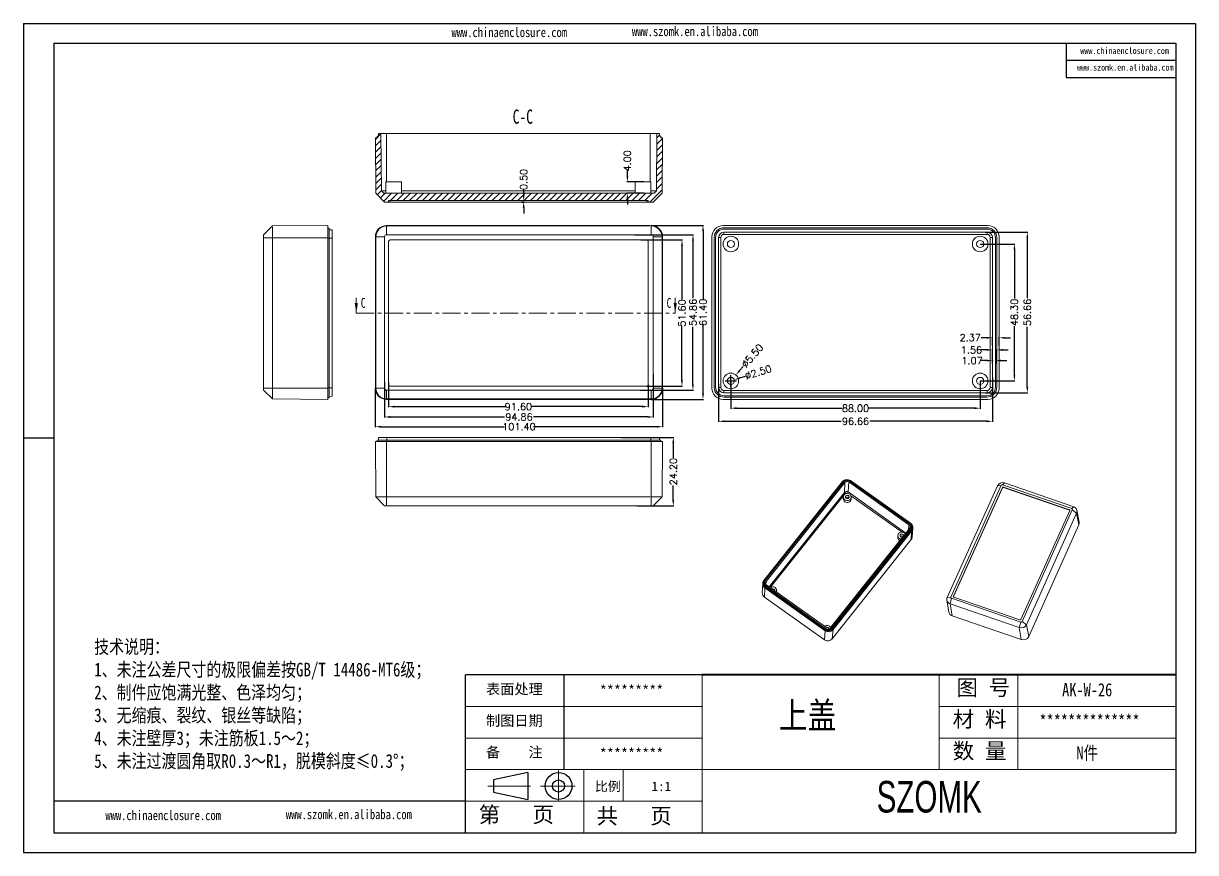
# Model space of a CAD drawing. Header units: inches. Extents: x 1612 to 2507, y 573 to 866.
# Drawn here: x 1611.9 to 2025.6, y 573 to 865.5 of the extents above; entities that cross this region are included whole.
import ezdxf

# ---------------------------------------------------------------- set-up
doc = ezdxf.new("R2010")
doc.units = ezdxf.units.IN
doc.linetypes.add('CENTER', pattern=[10.16, 6.35, -1.27, 1.27, -1.27])
doc.linetypes.add('CENTER2', pattern=[28.575, 19.05, -3.175, 3.175, -3.175])
doc.layers.add('10', color=7, linetype='Continuous')
doc.layers.add('文字', color=81, linetype='Continuous')
for name, color, linetype, lineweight in [('粗实线', 7, 'Continuous', 30), ('细实线', 3, 'Continuous', 9), ('细点划线', 2, 'CENTER2', 9)]:
    doc.layers.add(name, color=color, linetype=linetype, lineweight=lineweight)
doc.styles.add('SLDTEXTSTYLE6', font='TXT', dxfattribs={"width": 0.7})
doc.styles.get("Standard").update_dxf_attribs({"font": 'txt', "bigfont": 'gbcbig.shx'})
doc.styles.add('宋体', font='', dxfattribs={"width": 0.8, "height": 3.5})
doc.styles.add('长仿宋', font='', dxfattribs={"width": 0.7, "height": 4})
doc.styles.get('宋体').set_extended_font_data('SimSun')
doc.styles.get('长仿宋').set_extended_font_data('SimSun')
doc.dimstyles.new('2.5', dxfattribs={"dimtxt": 2.5, "dimasz": 2, "dimexe": 0.18, "dimexo": 0.0625, "dimgap": 0.09, "dimtad": 0, "dimzin": 0, "dimdsep": 46, "dimtxsty": 'Standard', "dimcen": 2, "dimclrd": 3, "dimclre": 3, "dimadec": 0, "dimazin": 0, "dimtfac": 1, "dimtofl": 0, "dimtmove": 0, "dimatfit": 3, "dimfxl": 0, "dimtolj": 1, "dimtzin": 0, "dimarcsym": 0})

# ---------------------------------------------------------------- blocks, each defined once
blk = doc.blocks.new('*D131')
at = {"color": 3, "lineweight": -2, "transparency": 16777216}
for p, q in [((1736.07, 736.77), (1736.07, 723.04)), ((1837.47, 736.77), (1837.47, 723.04)), ((1738.07, 723.22), (1781.68, 723.22)), ((1835.47, 723.22), (1791.86, 723.22))]:
    blk.add_line(p, q, dxfattribs=at)
at = {"color": 3, "transparency": 16777216}
for points in [[(1738.07, 723.55), (1738.07, 722.88), (1736.07, 723.22)], [(1835.47, 723.55), (1835.47, 722.88), (1837.47, 723.22)]]:
    blk.add_solid(points, dxfattribs=at)
at = {"layer": 'Defpoints', "color": 0, "transparency": 16777216}
for p in [(1736.07, 736.83), (1837.47, 736.83), (1837.47, 723.22)]:
    blk.add_point(p, dxfattribs=at)
at = {"color": 0, "transparency": 16777216, "insert": (1786.77, 723.22), "char_height": 2.5, "attachment_point": 5}
blk.add_mtext('\\A1;101.40', dxfattribs=at)
blk = doc.blocks.new('*D132')
at = {"color": 3, "lineweight": -2, "transparency": 16777216}
for p, q in [((1740.77, 738.71), (1740.77, 730.12)), ((1832.37, 738.02), (1832.37, 730.12)), ((1742.77, 730.3), (1782.1, 730.3)), ((1830.37, 730.3), (1791.03, 730.3))]:
    blk.add_line(p, q, dxfattribs=at)
at = {"color": 3, "transparency": 16777216}
for points in [[(1742.77, 730.63), (1742.77, 729.97), (1740.77, 730.3)], [(1830.37, 730.63), (1830.37, 729.97), (1832.37, 730.3)]]:
    blk.add_solid(points, dxfattribs=at)
at = {"layer": 'Defpoints', "color": 0, "transparency": 16777216}
for p in [(1740.77, 738.78), (1832.37, 738.08), (1740.77, 730.3)]:
    blk.add_point(p, dxfattribs=at)
at = {"color": 0, "transparency": 16777216, "insert": (1786.57, 730.3), "char_height": 2.5, "attachment_point": 5}
blk.add_mtext('\\A1;91.60', dxfattribs=at)
blk = doc.blocks.new('*D133')
at = {"color": 3, "lineweight": -2, "transparency": 16777216}
for p, q in [((1833.54, 794.24), (1851.92, 794.24)), ((1851.74, 792.24), (1851.74, 768)), ((1851.74, 734.84), (1851.74, 759.07)), ((1833.54, 732.84), (1851.92, 732.84))]:
    blk.add_line(p, q, dxfattribs=at)
at = {"color": 3, "transparency": 16777216}
for points in [[(1851.41, 792.24), (1852.07, 792.24), (1851.74, 794.24)], [(1851.41, 734.84), (1852.07, 734.84), (1851.74, 732.84)]]:
    blk.add_solid(points, dxfattribs=at)
at = {"layer": 'Defpoints', "color": 0, "transparency": 16777216}
for p in [(1833.48, 794.24), (1833.48, 732.84), (1851.74, 732.84)]:
    blk.add_point(p, dxfattribs=at)
at = {"color": 0, "transparency": 16777216, "insert": (1851.74, 763.54), "char_height": 2.5, "attachment_point": 5, "rotation": 90}
blk.add_mtext('\\A1;61.40', dxfattribs=at)
blk = doc.blocks.new('*D134')
at = {"color": 3, "lineweight": -2, "transparency": 16777216}
for p, q in [((1829.83, 789.13), (1844.5, 789.13)), ((1844.32, 787.13), (1844.32, 767.8)), ((1844.32, 739.53), (1844.32, 758.87)), ((1831.84, 737.53), (1844.5, 737.53))]:
    blk.add_line(p, q, dxfattribs=at)
at = {"color": 3, "transparency": 16777216}
for points in [[(1843.99, 787.13), (1844.66, 787.13), (1844.32, 789.13)], [(1843.99, 739.53), (1844.66, 739.53), (1844.32, 737.53)]]:
    blk.add_solid(points, dxfattribs=at)
at = {"layer": 'Defpoints', "color": 0, "transparency": 16777216}
for p in [(1829.77, 789.13), (1844.32, 789.13), (1831.77, 737.53)]:
    blk.add_point(p, dxfattribs=at)
at = {"color": 0, "transparency": 16777216, "insert": (1844.32, 763.33), "char_height": 2.5, "attachment_point": 5, "rotation": 90}
blk.add_mtext('\\A1;51.60', dxfattribs=at)
blk = doc.blocks.new('*D136')
at = {"color": 3, "lineweight": -2, "transparency": 16777216}
for p, q in [((1825.06, 811.61), (1825.06, 813.61)), ((1830.81, 809.61), (1824.88, 809.61)), ((1830.81, 805.61), (1824.88, 805.61)), ((1825.06, 803.61), (1825.06, 801.61))]:
    blk.add_line(p, q, dxfattribs=at)
at = {"color": 3, "transparency": 16777216}
for points in [[(1824.72, 811.61), (1825.39, 811.61), (1825.06, 809.61)], [(1824.72, 803.61), (1825.39, 803.61), (1825.06, 805.61)]]:
    blk.add_solid(points, dxfattribs=at)
at = {"layer": 'Defpoints', "color": 0, "transparency": 16777216}
for p in [(1825.06, 809.61), (1830.88, 809.61), (1830.88, 805.61)]:
    blk.add_point(p, dxfattribs=at)
at = {"color": 0, "transparency": 16777216, "insert": (1825.06, 817.04), "char_height": 2.5, "attachment_point": 5, "rotation": 90}
blk.add_mtext('\\A1;4.00', dxfattribs=at)
blk = doc.blocks.new('*D137')
at = {"color": 3, "lineweight": -2, "transparency": 16777216}
for p, q in [((1788.44, 805.01), (1788.44, 807.01)), ((1787.63, 803.01), (1788.62, 803.01)), ((1787.63, 802.51), (1788.62, 802.51)), ((1788.44, 800.51), (1788.44, 798.51))]:
    blk.add_line(p, q, dxfattribs=at)
at = {"color": 3, "transparency": 16777216}
for points in [[(1788.1, 805.01), (1788.77, 805.01), (1788.44, 803.01)], [(1788.1, 800.51), (1788.77, 800.51), (1788.44, 802.51)]]:
    blk.add_solid(points, dxfattribs=at)
at = {"layer": 'Defpoints', "color": 0, "transparency": 16777216}
for p in [(1787.57, 803.01), (1788.44, 803.01), (1787.57, 802.51)]:
    blk.add_point(p, dxfattribs=at)
at = {"color": 0, "transparency": 16777216, "insert": (1788.44, 810.44), "char_height": 2.5, "attachment_point": 5, "rotation": 90}
blk.add_mtext('\\A1;0.50', dxfattribs=at)
blk = doc.blocks.new('*D138')
at = {"color": 3, "lineweight": -2, "transparency": 16777216}
for p, q in [((1822.87, 719.47), (1841.43, 719.47)), ((1841.25, 717.47), (1841.25, 712.25)), ((1841.25, 697.27), (1841.25, 702.49)), ((1828.34, 695.27), (1841.43, 695.27))]:
    blk.add_line(p, q, dxfattribs=at)
at = {"color": 3, "transparency": 16777216}
for points in [[(1840.92, 717.47), (1841.59, 717.47), (1841.25, 719.47)], [(1840.92, 697.27), (1841.59, 697.27), (1841.25, 695.27)]]:
    blk.add_solid(points, dxfattribs=at)
at = {"layer": 'Defpoints', "color": 0, "transparency": 16777216}
for p in [(1822.8, 719.47), (1841.25, 719.47), (1828.27, 695.27)]:
    blk.add_point(p, dxfattribs=at)
at = {"color": 0, "transparency": 16777216, "insert": (1841.25, 707.37), "char_height": 2.5, "attachment_point": 5, "rotation": 90}
blk.add_mtext('\\A1;24.20', dxfattribs=at)
blk = doc.blocks.new('*D139')
at = {"color": 3, "lineweight": -2, "transparency": 16777216}
for p, q in [((1949.64, 787.69), (1961.85, 787.69)), ((1961.67, 785.69), (1961.67, 768.42)), ((1961.67, 741.39), (1961.67, 758.66)), ((1949.64, 739.39), (1961.85, 739.39))]:
    blk.add_line(p, q, dxfattribs=at)
at = {"color": 3, "transparency": 16777216}
for points in [[(1961.34, 785.69), (1962.01, 785.69), (1961.67, 787.69)], [(1961.34, 741.39), (1962.01, 741.39), (1961.67, 739.39)]]:
    blk.add_solid(points, dxfattribs=at)
at = {"layer": 'Defpoints', "color": 0, "transparency": 16777216}
for p in [(1949.58, 787.69), (1949.58, 739.39), (1961.67, 739.39)]:
    blk.add_point(p, dxfattribs=at)
at = {"color": 0, "transparency": 16777216, "insert": (1961.67, 763.54), "char_height": 2.5, "attachment_point": 5, "rotation": 90}
blk.add_mtext('\\A1;48.30', dxfattribs=at)
blk = doc.blocks.new('*D140')
at = {"color": 3, "lineweight": -2, "transparency": 16777216}
for p, q in [((1861.58, 739.32), (1861.58, 729.57)), ((1949.58, 739.32), (1949.58, 729.57)), ((1863.58, 729.75), (1900.91, 729.75)), ((1947.58, 729.75), (1910.25, 729.75))]:
    blk.add_line(p, q, dxfattribs=at)
at = {"color": 3, "transparency": 16777216}
for points in [[(1863.58, 730.08), (1863.58, 729.42), (1861.58, 729.75)], [(1947.58, 730.08), (1947.58, 729.42), (1949.58, 729.75)]]:
    blk.add_solid(points, dxfattribs=at)
at = {"layer": 'Defpoints', "color": 0, "transparency": 16777216}
for p in [(1861.58, 739.39), (1949.58, 739.39), (1949.58, 729.75)]:
    blk.add_point(p, dxfattribs=at)
at = {"color": 0, "transparency": 16777216, "insert": (1905.58, 729.75), "char_height": 2.5, "attachment_point": 5}
blk.add_mtext('\\A1;88.00', dxfattribs=at)
blk = doc.blocks.new('*D141')
at = {"color": 3, "lineweight": -2, "transparency": 16777216}
for p, q in [((1857.25, 738.33), (1857.25, 724.95)), ((1953.91, 740.58), (1953.91, 724.95)), ((1859.25, 725.13), (1900.49, 725.13)), ((1951.91, 725.13), (1910.67, 725.13))]:
    blk.add_line(p, q, dxfattribs=at)
at = {"color": 3, "transparency": 16777216}
for points in [[(1859.25, 725.46), (1859.25, 724.8), (1857.25, 725.13)], [(1951.91, 725.46), (1951.91, 724.8), (1953.91, 725.13)]]:
    blk.add_solid(points, dxfattribs=at)
at = {"layer": 'Defpoints', "color": 0, "transparency": 16777216}
for p in [(1953.91, 740.64), (1857.25, 738.4), (1953.91, 725.13)]:
    blk.add_point(p, dxfattribs=at)
at = {"color": 0, "transparency": 16777216, "insert": (1905.58, 725.13), "char_height": 2.5, "attachment_point": 5}
blk.add_mtext('\\A1;96.66', dxfattribs=at)
blk = doc.blocks.new('*D142')
at = {"color": 3, "lineweight": -2, "transparency": 16777216}
for p, q in [((1951.33, 791.87), (1966.41, 791.87)), ((1966.23, 789.87), (1966.23, 768.63)), ((1966.23, 737.21), (1966.23, 758.45)), ((1951.33, 735.21), (1966.41, 735.21))]:
    blk.add_line(p, q, dxfattribs=at)
at = {"color": 3, "transparency": 16777216}
for points in [[(1965.9, 789.87), (1966.56, 789.87), (1966.23, 791.87)], [(1965.9, 737.21), (1966.56, 737.21), (1966.23, 735.21)]]:
    blk.add_solid(points, dxfattribs=at)
at = {"layer": 'Defpoints', "color": 0, "transparency": 16777216}
for p in [(1951.27, 791.87), (1966.23, 791.87), (1951.27, 735.21)]:
    blk.add_point(p, dxfattribs=at)
at = {"color": 0, "transparency": 16777216, "insert": (1966.23, 763.54), "char_height": 2.5, "attachment_point": 5, "rotation": 90}
blk.add_mtext('\\A1;56.66', dxfattribs=at)
blk = doc.blocks.new('*D144')
at = {"color": 3, "lineweight": -2, "transparency": 16777216}
for p, q in [((1951.91, 746.54), (1949.91, 746.54)), ((1953.91, 746.58), (1953.91, 746.36)), ((1954.98, 746.58), (1954.98, 746.36)), ((1956.98, 746.54), (1958.98, 746.54))]:
    blk.add_line(p, q, dxfattribs=at)
at = {"color": 3, "transparency": 16777216}
for points in [[(1951.91, 746.88), (1951.91, 746.21), (1953.91, 746.54)], [(1956.98, 746.88), (1956.98, 746.21), (1954.98, 746.54)]]:
    blk.add_solid(points, dxfattribs=at)
at = {"layer": 'Defpoints', "color": 0, "transparency": 16777216}
for p in [(1953.91, 746.65), (1953.91, 746.54), (1954.98, 746.65)]:
    blk.add_point(p, dxfattribs=at)
at = {"color": 0, "transparency": 16777216, "insert": (1946.7, 746.54), "char_height": 2.5, "attachment_point": 5}
blk.add_mtext('\\A1;1.07', dxfattribs=at)
blk = doc.blocks.new('*D146')
at = {"color": 3, "lineweight": -2, "transparency": 16777216}
for p, q in [((1951.91, 754.6), (1949.91, 754.6)), ((1953.91, 751.86), (1953.91, 754.78)), ((1956.28, 751.86), (1956.28, 754.78)), ((1958.28, 754.6), (1960.28, 754.6))]:
    blk.add_line(p, q, dxfattribs=at)
at = {"color": 3, "transparency": 16777216}
for points in [[(1951.91, 754.93), (1951.91, 754.26), (1953.91, 754.6)], [(1958.28, 754.93), (1958.28, 754.26), (1956.28, 754.6)]]:
    blk.add_solid(points, dxfattribs=at)
at = {"layer": 'Defpoints', "color": 0, "transparency": 16777216}
for p in [(1953.91, 754.6), (1953.91, 751.8), (1956.28, 751.8)]:
    blk.add_point(p, dxfattribs=at)
at = {"color": 0, "transparency": 16777216, "insert": (1946.07, 754.6), "char_height": 2.5, "attachment_point": 5}
blk.add_mtext('\\A1;2.37', dxfattribs=at)
blk = doc.blocks.new('*D147')
at = {"color": 3, "lineweight": -2, "transparency": 16777216}
for p, q in [((1951.91, 750.32), (1949.91, 750.32)), ((1953.91, 745.56), (1953.91, 750.5)), ((1955.47, 745.56), (1955.47, 750.5)), ((1957.47, 750.32), (1959.47, 750.32))]:
    blk.add_line(p, q, dxfattribs=at)
at = {"color": 3, "transparency": 16777216}
for points in [[(1951.91, 750.65), (1951.91, 749.99), (1953.91, 750.32)], [(1957.47, 750.65), (1957.47, 749.99), (1955.47, 750.32)]]:
    blk.add_solid(points, dxfattribs=at)
at = {"layer": 'Defpoints', "color": 0, "transparency": 16777216}
for p in [(1953.91, 750.32), (1953.91, 745.5), (1955.47, 745.5)]:
    blk.add_point(p, dxfattribs=at)
at = {"color": 0, "transparency": 16777216, "insert": (1946.49, 750.32), "char_height": 2.5, "attachment_point": 5}
blk.add_mtext('\\A1;1.56', dxfattribs=at)
blk = doc.blocks.new('*D148')
at = {"color": 3, "lineweight": -2, "transparency": 16777216}
for p, q in [((1861.58, 737.39), (1861.58, 741.39)), ((1865.97, 744.52), (1864.67, 743)), ((1859.58, 739.39), (1863.58, 739.39))]:
    blk.add_line(p, q, dxfattribs=at)
at = {"color": 3, "transparency": 16777216}
blk.add_solid([(1864.41, 743.21), (1864.92, 742.78), (1863.37, 741.48)], dxfattribs=at)
at = {"layer": 'Defpoints', "color": 0, "transparency": 16777216}
for p in [(1863.37, 741.48), (1859.79, 737.3)]:
    blk.add_point(p, dxfattribs=at)
at = {"color": 0, "transparency": 16777216, "insert": (1869.14, 748.23), "char_height": 2.5, "attachment_point": 5, "rotation": 49.4752}
blk.add_mtext('\\A1;∅5.50', dxfattribs=at)
blk = doc.blocks.new('*D149')
at = {"color": 3, "lineweight": -2, "transparency": 16777216}
for p, q in [((1861.58, 737.39), (1861.58, 741.39)), ((1866.58, 740.97), (1864.68, 740.37)), ((1859.58, 739.39), (1863.58, 739.39))]:
    blk.add_line(p, q, dxfattribs=at)
at = {"color": 3, "transparency": 16777216}
blk.add_solid([(1864.58, 740.69), (1864.78, 740.05), (1862.77, 739.77)], dxfattribs=at)
at = {"layer": 'Defpoints', "color": 0, "transparency": 16777216}
for p in [(1860.39, 739.01), (1862.77, 739.77)]:
    blk.add_point(p, dxfattribs=at)
at = {"color": 0, "transparency": 16777216, "insert": (1871.24, 742.45), "char_height": 2.5, "attachment_point": 5, "rotation": 17.5864}
blk.add_mtext('\\A1;∅2.50', dxfattribs=at)
blk = doc.blocks.new('*D175')
at = {"color": 3, "lineweight": -2, "transparency": 16777216}
for p, q in [((1827.54, 790.97), (1848.38, 790.97)), ((1848.2, 788.97), (1848.2, 768.63)), ((1848.2, 738.11), (1848.2, 758.45)), ((1829.58, 736.11), (1848.38, 736.11))]:
    blk.add_line(p, q, dxfattribs=at)
at = {"color": 3, "transparency": 16777216}
for points in [[(1847.87, 788.97), (1848.53, 788.97), (1848.2, 790.97)], [(1847.87, 738.11), (1848.53, 738.11), (1848.2, 736.11)]]:
    blk.add_solid(points, dxfattribs=at)
at = {"layer": 'Defpoints', "color": 0, "transparency": 16777216}
for p in [(1827.48, 790.97), (1829.51, 736.11), (1848.2, 736.11)]:
    blk.add_point(p, dxfattribs=at)
at = {"color": 0, "transparency": 16777216, "insert": (1848.2, 763.54), "char_height": 2.5, "attachment_point": 5, "rotation": 90}
blk.add_mtext('\\A1;54.86', dxfattribs=at)
blk = doc.blocks.new('*D176')
at = {"color": 3, "lineweight": -2, "transparency": 16777216}
for p, q in [((1834.2, 741.71), (1834.2, 726.48)), ((1739.34, 738.96), (1739.34, 726.48)), ((1741.34, 726.66), (1781.68, 726.66)), ((1832.2, 726.66), (1791.86, 726.66))]:
    blk.add_line(p, q, dxfattribs=at)
at = {"color": 3, "transparency": 16777216}
for points in [[(1741.34, 726.99), (1741.34, 726.32), (1739.34, 726.66)], [(1832.2, 726.99), (1832.2, 726.32), (1834.2, 726.66)]]:
    blk.add_solid(points, dxfattribs=at)
at = {"layer": 'Defpoints', "color": 0, "transparency": 16777216}
for p in [(1834.2, 741.78), (1739.34, 739.02), (1834.2, 726.66)]:
    blk.add_point(p, dxfattribs=at)
at = {"color": 0, "transparency": 16777216, "insert": (1786.77, 726.66), "char_height": 2.5, "attachment_point": 5}
blk.add_mtext('\\A1;94.86', dxfattribs=at)

msp = doc.modelspace()

# ---------------------------------------------------------------- hatches: boundary and pattern name
h = msp.add_hatch()
h.set_pattern_fill('ANSI31', color=4, scale=0.5)
h.paths.add_polyline_path([(1837.473, 825.212), (1836.878, 825.212), (1836.869, 825.712), (1836.378, 825.712), (1836.36, 826.712), (1835.486, 826.712), (1835.309, 806.405), (1834.509, 805.612), (1739.036, 805.612), (1738.236, 806.405), (1738.059, 826.712), (1737.185, 826.712), (1737.168, 825.712), (1736.676, 825.712), (1736.668, 825.212), (1736.072, 825.212), (1736.242, 805.685), (1739.342, 802.512), (1740.759, 802.512), (1740.768, 803.012), (1832.368, 803.012), (1832.376, 802.512), (1834.203, 802.512), (1837.303, 805.685)])

# ---------------------------------------------------------------- linework, layer by layer
for p, q in [((1611.853, 865.516), (2025.615, 865.516)), ((1611.853, 865.516), (1611.853, 572.957)), ((2025.615, 865.516), (2025.615, 572.957)), ((1622.559, 858.551), (2018.65, 858.551)), ((1622.559, 858.551), (1622.559, 579.922)), ((1979.951, 858.551), (1979.951, 846.457)), ((2018.65, 858.551), (2018.65, 579.922)), ((1979.951, 852.504), (2018.65, 852.504)), ((1979.951, 846.457), (2018.65, 846.457)), ((1622.559, 719.236), (1611.853, 719.236)), ((1611.853, 708.401), (1611.853, 572.957)), ((1851.473, 635.648), (1767.884, 635.648)), ((1767.884, 579.922), (1767.884, 635.648)), ((1802.713, 602.213), (1802.713, 635.648)), ((1767.884, 591.068), (1622.559, 591.068)), ((1622.559, 579.922), (2018.65, 579.922)), ((1611.853, 572.957), (2025.615, 572.957)), ((1611.853, 572.957), (1803.409, 572.957))]:
    msp.add_line(p, q)
at = {"color": 7, "linetype": 'Continuous', "lineweight": 15}
for p, q in [((1736.072, 825.212), (1736.668, 825.212)), ((1736.242, 805.685), (1736.072, 825.212)), ((1736.668, 825.212), (1736.676, 825.712)), ((1736.676, 825.712), (1737.168, 825.712)), ((1737.168, 825.712), (1737.185, 826.712)), ((1738.059, 826.712), (1737.185, 826.712)), ((1738.236, 806.405), (1738.059, 826.712)), ((1738.059, 826.712), (1740.068, 826.712)), ((1740.068, 826.712), (1833.068, 826.712)), ((1835.486, 826.712), (1833.068, 826.712)), ((1835.486, 826.712), (1835.309, 806.405)), ((1836.36, 826.712), (1835.486, 826.712)), ((1836.36, 826.712), (1836.378, 825.712)), ((1836.378, 825.712), (1836.869, 825.712)), ((1836.869, 825.712), (1836.878, 825.212)), ((1836.878, 825.212), (1837.473, 825.212)), ((1837.473, 825.212), (1837.303, 805.685)), ((1739.818, 809.612), (1739.818, 805.612)), ((1745.318, 809.612), (1739.818, 809.612)), ((1745.318, 805.612), (1745.318, 809.612)), ((1827.818, 809.612), (1827.818, 805.612)), ((1833.318, 809.612), (1827.818, 809.612)), ((1833.318, 805.612), (1833.318, 809.612)), ((1736.242, 805.685), (1739.342, 802.512)), ((1738.236, 806.405), (1739.036, 805.612)), ((1739.818, 806.405), (1738.236, 806.405)), ((1834.509, 805.612), (1739.036, 805.612)), ((1740.768, 803.012), (1740.759, 802.512)), ((1832.368, 803.012), (1740.768, 803.012)), ((1741.268, 803.012), (1741.268, 802.512)), ((1827.818, 806.405), (1745.318, 806.405)), ((1831.868, 802.512), (1831.868, 803.012)), ((1832.376, 802.512), (1832.368, 803.012)), ((1835.309, 806.405), (1833.318, 806.405)), ((1834.203, 802.512), (1837.303, 805.685)), ((1834.509, 805.612), (1835.309, 806.405)), ((1740.759, 802.512), (1739.342, 802.512)), ((1741.268, 802.512), (1740.759, 802.512)), ((1831.868, 802.512), (1741.268, 802.512)), ((1832.376, 802.512), (1831.868, 802.512)), ((1834.203, 802.512), (1832.376, 802.512)), ((1699.753, 794.068), (1696.58, 790.968)), ((1696.58, 790.968), (1696.58, 789.832)), ((1699.753, 794.068), (1719.28, 794.238)), ((1699.753, 793.658), (1699.753, 789.832)), ((1719.28, 794.238), (1719.28, 789.832)), ((1719.28, 793.232), (1719.78, 793.224)), ((1719.78, 793.224), (1719.78, 789.732)), ((1720.78, 792.715), (1719.78, 792.732)), ((1720.78, 789.732), (1720.78, 792.715)), ((1740.068, 794.238), (1740.068, 794.068)), ((1740.068, 794.238), (1833.068, 794.238)), ((1740.068, 790.968), (1740.068, 794.068)), ((1740.068, 794.068), (1833.068, 794.068)), ((1833.068, 790.968), (1740.068, 790.968)), ((1833.478, 794.068), (1833.478, 794.238)), ((1833.478, 794.068), (1833.478, 790.968)), ((1952.281, 794.238), (1858.88, 794.238)), ((1952.08, 791.869), (1859.08, 791.869)), ((1859.08, 791.869), (1859.08, 791.069)), ((1859.08, 791.069), (1952.08, 791.069)), ((1951.98, 793.429), (1859.18, 793.429)), ((1951.98, 792.937), (1859.18, 792.937)), ((1952.08, 791.069), (1952.08, 791.869)), ((1696.58, 736.832), (1696.58, 789.832)), ((1696.58, 789.832), (1699.753, 789.832)), ((1719.28, 789.832), (1699.753, 789.832)), ((1699.753, 789.832), (1699.753, 736.832)), ((1719.28, 789.832), (1719.28, 736.832)), ((1719.78, 789.732), (1719.28, 789.732)), ((1719.78, 789.732), (1719.78, 736.932)), ((1719.78, 789.732), (1720.78, 789.732)), ((1720.78, 736.932), (1720.78, 789.732)), ((1736.072, 790.242), (1736.242, 790.242)), ((1736.072, 736.832), (1736.072, 790.242)), ((1736.242, 736.832), (1736.242, 790.242)), ((1736.242, 790.242), (1739.342, 790.242)), ((1739.342, 790.242), (1739.342, 736.832)), ((1740.759, 738.032), (1740.759, 788.632)), ((1740.768, 788.632), (1740.759, 788.632)), ((1740.768, 738.032), (1740.768, 788.632)), ((1741.268, 789.141), (1831.868, 789.141)), ((1741.268, 789.141), (1741.268, 789.132)), ((1741.268, 789.132), (1831.868, 789.132)), ((1831.868, 789.132), (1831.868, 789.141)), ((1832.376, 788.632), (1832.368, 788.632)), ((1832.368, 788.632), (1832.368, 738.032)), ((1832.376, 788.632), (1832.376, 738.032)), ((1834.203, 736.832), (1834.203, 790.242)), ((1834.203, 790.242), (1837.303, 790.242)), ((1837.303, 790.242), (1837.303, 736.832)), ((1837.473, 790.242), (1837.473, 736.832)), ((1854.88, 790.238), (1854.88, 736.837)), ((1855.689, 789.937), (1855.689, 737.137)), ((1856.18, 789.937), (1856.18, 737.137)), ((1857.249, 790.037), (1857.249, 737.037)), ((1858.049, 790.037), (1857.249, 790.037)), ((1858.049, 737.037), (1858.049, 790.037)), ((1953.912, 790.037), (1953.112, 790.037)), ((1953.112, 790.037), (1953.112, 737.037)), ((1953.912, 737.037), (1953.912, 790.037)), ((1954.98, 737.137), (1954.98, 789.937)), ((1955.471, 737.137), (1955.471, 789.937)), ((1956.281, 736.837), (1956.281, 790.238)), ((1699.753, 736.832), (1696.58, 736.832)), ((1696.58, 736.832), (1696.58, 736.107)), ((1719.28, 736.832), (1699.753, 736.832)), ((1699.753, 736.832), (1699.753, 733.007)), ((1719.78, 736.932), (1719.28, 736.932)), ((1719.28, 736.832), (1719.28, 732.837)), ((1719.78, 736.932), (1719.78, 733.441)), ((1719.78, 736.932), (1720.78, 736.932)), ((1720.78, 733.95), (1720.78, 736.932)), ((1736.072, 736.832), (1736.242, 736.832)), ((1739.342, 736.832), (1736.242, 736.832)), ((1740.759, 738.032), (1740.768, 738.032)), ((1741.268, 737.532), (1741.268, 737.524)), ((1831.868, 737.532), (1741.268, 737.532)), ((1831.868, 737.524), (1741.268, 737.524)), ((1831.868, 737.524), (1831.868, 737.532)), ((1832.368, 738.032), (1832.376, 738.032)), ((1837.303, 736.832), (1834.203, 736.832)), ((1837.473, 736.832), (1837.303, 736.832)), ((1857.249, 737.037), (1858.049, 737.037)), ((1953.112, 737.037), (1953.912, 737.037)), ((1696.58, 736.107), (1699.753, 733.007)), ((1719.28, 732.837), (1699.753, 733.007)), ((1719.78, 733.441), (1719.28, 733.432)), ((1719.78, 733.932), (1720.78, 733.95)), ((1740.068, 736.107), (1833.478, 736.107)), ((1740.068, 733.007), (1740.068, 736.107)), ((1833.478, 733.007), (1740.068, 733.007)), ((1740.068, 732.837), (1740.068, 733.007)), ((1833.478, 732.837), (1740.068, 732.837)), ((1833.478, 736.107), (1833.478, 733.007)), ((1833.478, 732.837), (1833.478, 733.007)), ((1858.88, 732.837), (1952.281, 732.837)), ((1859.08, 736.006), (1859.08, 735.206)), ((1952.08, 736.006), (1859.08, 736.006)), ((1859.08, 735.206), (1952.08, 735.206)), ((1859.18, 734.137), (1951.98, 734.137)), ((1859.18, 733.646), (1951.98, 733.646)), ((1952.08, 735.206), (1952.08, 736.006)), ((1736.072, 717.971), (1736.242, 698.444)), ((1736.072, 717.971), (1740.068, 717.971)), ((1736.676, 718.471), (1736.668, 717.971)), ((1736.676, 718.471), (1740.168, 718.471)), ((1737.168, 718.471), (1737.185, 719.471)), ((1740.168, 719.471), (1737.185, 719.471)), ((1740.068, 717.971), (1740.068, 698.444)), ((1740.068, 717.971), (1833.478, 717.971)), ((1740.168, 718.471), (1740.168, 719.471)), ((1833.378, 719.471), (1740.168, 719.471)), ((1740.168, 718.471), (1740.168, 717.971)), ((1740.168, 718.471), (1833.378, 718.471)), ((1833.378, 719.471), (1833.378, 718.471)), ((1836.36, 719.471), (1833.378, 719.471)), ((1833.378, 718.471), (1836.869, 718.471)), ((1833.378, 717.971), (1833.378, 718.471)), ((1833.478, 717.971), (1837.473, 717.971)), ((1833.478, 698.444), (1833.478, 717.971)), ((1836.378, 718.471), (1836.36, 719.471)), ((1836.869, 718.471), (1836.878, 717.971)), ((1837.473, 717.971), (1837.303, 698.444)), ((1901.003, 703.842), (1873.202, 668.963)), ((1901.22, 703.717), (1873.479, 668.912)), ((1873.694, 668.936), (1901.435, 703.741)), ((1874.014, 668.65), (1901.815, 703.529)), ((1901.815, 703.529), (1901.662, 700.056)), ((1902.943, 700.222), (1903.221, 703.711)), ((1903.221, 703.711), (1924.455, 688.634)), ((1903.522, 704.011), (1924.676, 688.99)), ((1924.817, 689.013), (1903.663, 704.033)), ((1925.032, 689.126), (1903.798, 704.204)), ((1901.662, 700.056), (1875.084, 666.711)), ((1901.634, 699.268), (1901.974, 699.695)), ((1901.974, 699.695), (1901.662, 700.056)), ((1902.943, 700.222), (1902.696, 699.788)), ((1902.696, 699.788), (1902.797, 699.716)), ((1923.383, 685.709), (1902.943, 700.222)), ((1937.958, 662.931), (1955.7, 702.351)), ((1957.01, 702.535), (1939.268, 663.116)), ((1940.15, 663.4), (1957.434, 701.802)), ((1940.172, 663.292), (1957.457, 701.694)), ((1955.7, 702.351), (1957.01, 702.535)), ((1957.457, 701.694), (1957.434, 701.802)), ((1957.483, 702.728), (1958.192, 703.366)), ((1981.898, 694.336), (1957.483, 702.728)), ((1957.765, 701.937), (1981.075, 693.926)), ((1957.765, 701.937), (1957.782, 701.827)), ((1957.782, 701.827), (1981.092, 693.816)), ((1958.192, 703.366), (1982.608, 694.975)), ((1736.242, 698.444), (1740.068, 698.444)), ((1736.242, 698.444), (1739.342, 695.271)), ((1739.342, 695.271), (1740.068, 695.271)), ((1740.068, 698.444), (1833.068, 698.444)), ((1740.068, 695.271), (1740.068, 698.444)), ((1833.068, 695.271), (1740.068, 695.271)), ((1833.478, 698.444), (1837.303, 698.444)), ((1833.478, 698.444), (1833.478, 695.271)), ((1833.478, 695.271), (1834.203, 695.271)), ((1834.203, 695.271), (1837.303, 698.444)), ((1875.467, 666.439), (1901.537, 699.147)), ((1901.314, 698.517), (1901.269, 697.842)), ((1903.967, 698.885), (1922.028, 686.061)), ((1904.014, 697.663), (1904.058, 698.337)), ((1981.213, 693.63), (1963.928, 655.227)), ((1964.352, 654.494), (1982.094, 693.914)), ((1983.64, 692.748), (1965.898, 653.329)), ((1981.092, 693.816), (1981.075, 693.926)), ((1982.608, 694.975), (1981.898, 694.336)), ((1982.094, 693.914), (1983.64, 692.748)), ((1984.446, 688.566), (1983.64, 692.748)), ((1984.568, 689.576), (1983.756, 693.714)), ((1924.659, 687.309), (1896.858, 652.43)), ((1897.234, 652.046), (1924.975, 686.85)), ((1924.979, 687.023), (1897.238, 652.219)), ((1924.979, 687.023), (1924.975, 686.85)), ((1925.273, 687.674), (1925.275, 687.843)), ((1925.517, 687.585), (1925.518, 687.669)), ((1925.527, 684.168), (1925.828, 687.452)), ((1984.446, 688.566), (1966.704, 649.147)), ((1897.354, 648.369), (1925.155, 683.248)), ((1897.429, 651.819), (1925.17, 686.623)), ((1897.431, 651.906), (1925.172, 686.71)), ((1897.638, 651.612), (1925.439, 686.491)), ((1920.545, 684.862), (1920.5, 684.187)), ((1921.05, 683.066), (1921.202, 682.972)), ((1925.155, 683.248), (1925.439, 686.491)), ((1925.17, 686.623), (1925.172, 686.71)), ((1872.807, 667.911), (1872.676, 664.616)), ((1873.144, 668.113), (1873.134, 668.029)), ((1873.407, 668.253), (1873.388, 668.086)), ((1873.608, 666.327), (1873.444, 663.1)), ((1873.608, 666.327), (1894.842, 651.25)), ((1873.834, 666.61), (1873.826, 666.522)), ((1873.826, 666.522), (1894.98, 651.502)), ((1873.834, 666.61), (1894.989, 651.59)), ((1873.981, 666.794), (1873.998, 666.969)), ((1873.981, 666.794), (1895.135, 651.774)), ((1895.152, 651.949), (1873.998, 666.969)), ((1895.453, 652.248), (1874.219, 667.325)), ((1873.444, 663.1), (1894.678, 648.023)), ((1877.719, 664.84), (1877.751, 665.333)), ((1937.831, 662.027), (1938.475, 657.859)), ((1939.268, 663.116), (1937.958, 662.931)), ((1938.991, 660.704), (1939.464, 662.693)), ((1939.464, 662.693), (1963.879, 654.302)), ((1940.15, 663.4), (1940.172, 663.292)), ((1963.597, 655.092), (1940.287, 663.104)), ((1963.406, 652.313), (1938.991, 660.704)), ((1939.686, 656.477), (1938.991, 660.704)), ((1964.101, 648.086), (1939.686, 656.477)), ((1963.879, 654.302), (1963.406, 652.313)), ((1965.898, 653.329), (1964.352, 654.494)), ((1894.842, 651.25), (1894.678, 648.023)), ((1894.989, 651.59), (1894.98, 651.502)), ((1895.135, 651.774), (1895.152, 651.949)), ((1897.234, 652.046), (1897.238, 652.219)), ((1897.638, 651.612), (1897.354, 648.369)), ((1897.431, 651.906), (1897.429, 651.819)), ((1964.101, 648.086), (1963.406, 652.313)), ((1966.704, 649.147), (1965.898, 653.329))]:
    msp.add_line(p, q, dxfattribs=at)
at = {"color": 8, "linetype": 'Continuous', "lineweight": 15}
for p, q in [((1740.068, 809.612), (1740.068, 826.712)), ((1833.068, 826.712), (1833.068, 809.612)), ((1924.455, 688.634), (1924.315, 686.878)), ((1873.967, 667.584), (1874.014, 668.65))]:
    msp.add_line(p, q, dxfattribs=at)
at = {"color": 7, "linetype": 'Continuous', "lineweight": 0}
for p, q in [((1729.352, 768.652), (1729.352, 763.332)), ((1841.934, 768.652), (1841.934, 763.332))]:
    msp.add_line(p, q, dxfattribs=at)
at = {"color": 1, "linetype": 'CENTER', "lineweight": 0}
msp.add_line((1729.352, 763.332), (1841.934, 763.332), dxfattribs=at)
at = {"color": 7, "linetype": 'Continuous', "lineweight": 15, "flags": 128}
for points in [[(1901.864, 697.395), (1901.664, 697.568), (1901.504, 697.773), (1901.39, 698.004), (1901.325, 698.251), (1901.313, 698.504), (1901.353, 698.755), (1901.445, 698.993), (1901.584, 699.209), (1901.765, 699.395), (1901.982, 699.544), (1902.226, 699.65), (1902.488, 699.709), (1902.757, 699.719), (1903.023, 699.679), (1903.277, 699.591), (1903.508, 699.458), (1903.707, 699.286), (1903.867, 699.08), (1903.981, 698.85), (1904.046, 698.603), (1904.058, 698.349), (1904.018, 698.099), (1903.927, 697.861), (1903.787, 697.644), (1903.606, 697.458), (1903.389, 697.309), (1903.145, 697.203), (1902.883, 697.144), (1902.614, 697.135), (1902.348, 697.175), (1902.094, 697.263), (1901.864, 697.395)], [(1902.312, 697.958), (1902.468, 697.877), (1902.642, 697.84), (1902.819, 697.851), (1902.986, 697.909), (1903.128, 698.008), (1903.234, 698.142), (1903.296, 698.298), (1903.309, 698.465), (1903.271, 698.629), (1903.185, 698.776), (1903.059, 698.896), (1902.903, 698.977), (1902.729, 699.013), (1902.552, 699.003), (1902.385, 698.945), (1902.243, 698.845), (1902.137, 698.712), (1902.075, 698.555), (1902.062, 698.389), (1902.1, 698.225), (1902.186, 698.077), (1902.312, 697.958)], [(1921.095, 683.741), (1920.895, 683.913), (1920.735, 684.118), (1920.621, 684.349), (1920.556, 684.596), (1920.544, 684.849), (1920.584, 685.1), (1920.676, 685.338), (1920.815, 685.554), (1920.996, 685.74), (1921.213, 685.889), (1921.457, 685.995), (1921.719, 686.054), (1921.988, 686.064), (1922.254, 686.024), (1922.508, 685.936), (1922.739, 685.803), (1922.938, 685.631), (1923.098, 685.425), (1923.123, 685.383)], [(1922.525, 684.631), (1922.527, 684.643), (1922.54, 684.81), (1922.502, 684.974), (1922.416, 685.122), (1922.29, 685.241), (1922.134, 685.322), (1921.96, 685.359), (1921.783, 685.348), (1921.616, 685.29), (1921.474, 685.191), (1921.368, 685.057), (1921.306, 684.901), (1921.293, 684.734), (1921.331, 684.57), (1921.417, 684.422), (1921.543, 684.303), (1921.543, 684.303)], [(1940.172, 663.292), (1940.158, 663.249), (1940.154, 663.216)]]:
    msp.add_lwpolyline(points, dxfattribs=at)
at = {"color": 7, "linetype": 'Continuous', "lineweight": 15}
for centre, radius in [((1861.58, 787.687), 2.75), ((1949.58, 787.687), 2.75), ((1861.58, 787.687), 1.25), ((1949.58, 787.687), 1.25), ((1861.58, 739.387), 2.75), ((1861.58, 739.387), 1.25), ((1949.58, 739.387), 2.75), ((1949.58, 739.387), 1.25)]:
    msp.add_circle(centre, radius, dxfattribs=at)
for centre, radius, start, end in [((1740.068, 790.242), 3.996, 90, 180), ((1740.068, 790.242), 3.825, 90, 180), ((1740.068, 790.242), 0.725, 90, 180), ((1833.478, 790.242), 3.996, 0, 90), ((1833.478, 790.242), 3.825, 0, 90), ((1833.478, 790.242), 0.725, 0, 90), ((1858.88, 790.238), 4, 90, 180), ((1859.18, 789.937), 3.491, 90, 180), ((1859.18, 789.937), 3, 90, 180), ((1859.08, 790.037), 1.831, 90, 180), ((1859.08, 790.037), 1.031, 90, 180), ((1951.98, 789.937), 3.491, 0, 90), ((1951.98, 789.937), 3, 0, 90), ((1952.08, 790.037), 1.831, 0, 90), ((1952.08, 790.037), 1.031, 0, 90), ((1952.281, 790.238), 4, 360, 90), ((1741.268, 788.632), 0.509, 90, 180), ((1741.268, 788.632), 0.5, 90, 180), ((1831.868, 788.632), 0.509, 0, 90), ((1831.868, 788.632), 0.5, 0, 90), ((1740.068, 736.832), 3.996, 180, 270), ((1740.068, 736.832), 3.825, 180, 270), ((1740.068, 736.832), 0.725, 180, 270), ((1741.268, 738.032), 0.509, 180, 270), ((1741.268, 738.032), 0.5, 180, 270), ((1831.868, 738.032), 0.509, 270, 0), ((1831.868, 738.032), 0.5, 270, 0), ((1833.478, 736.832), 0.725, 270, 0), ((1833.478, 736.832), 3.825, 270, 0), ((1833.478, 736.832), 3.996, 270, 0), ((1858.88, 736.837), 4, 180, 270), ((1859.18, 737.137), 3.491, 180, 270), ((1859.18, 737.137), 3, 180, 270), ((1859.08, 737.037), 1.831, 180, 270), ((1859.08, 737.037), 1.031, 180, 270), ((1951.98, 737.137), 3, 270, 0), ((1951.98, 737.137), 3.491, 270, 0), ((1952.08, 737.037), 1.831, 270, 0), ((1952.08, 737.037), 1.031, 270, 0), ((1952.281, 736.837), 4, 270, 360), ((1902.595, 702.521), 2.069, 54.4311, 140.32213), ((1902.611, 702.563), 1.807, 54.4311, 140.32213), ((1902.624, 702.753), 1.546, 54.48471, 140.26853), ((1902.616, 702.864), 1.041, 54.48471, 140.26853), ((1957.52, 701.451), 2.03, 70.65087, 153.70189), ((1902.392, 699.449), 0.949, 54.48471, 140.26853), ((1902.385, 699.353), 0.535, 54.48471, 140.26853), ((1957.355, 702.364), 0.385, 70.64477, 153.70799), ((1957.676, 701.682), 0.27, 70.64477, 153.70799), ((1957.694, 701.577), 0.265, 70.64477, 153.70799), ((1902.541, 697.771), 1.273, 176.76794, 235.49141), ((1902.648, 697.817), 1.374, 232.897, 353.55312), ((1902.638, 697.697), 0.645, 33.81822, 138.6898), ((1981.013, 693.717), 0.218, 336.2722, 73.47084), ((1981.022, 693.6), 0.227, 23.6695, 72.08066), ((1981.81, 694.039), 0.31, 336.2722, 73.47084), ((1982.143, 693.406), 1.636, 336.26439, 73.47865), ((1923.943, 687.877), 0.914, 321.60504, 55.92918), ((1923.916, 687.866), 1.357, 321.60504, 55.92918), ((1923.925, 687.696), 1.59, 321.66714, 55.86708), ((1923.925, 687.695), 1.348, 321.18035, 359.10922), ((1924.011, 687.62), 1.82, 321.66714, 55.86708), ((1923.943, 687.61), 1.574, 321.20088, 359.08869), ((1982.932, 689.26), 1.666, 335.38491, 10.91957), ((1921.772, 684.116), 1.273, 176.76794, 235.49141), ((1921.92, 684.91), 1.432, 234.76411, 258.26233), ((1921.869, 684.041), 0.647, 38.54009, 138.62591), ((1921.921, 684.838), 0.655, 234.76884, 297.95434), ((1923.811, 684.328), 1.724, 321.21828, 354.67425), ((1874.629, 667.834), 1.82, 141.66714, 235.86708), ((1874.746, 667.858), 1.622, 173.93594, 235.4423), ((1874.727, 667.926), 1.59, 141.66714, 235.86708), ((1874.766, 667.937), 1.387, 173.85774, 235.52051), ((1874.758, 668.093), 1.357, 141.60504, 235.92918), ((1874.731, 668.083), 0.914, 141.60504, 235.92918), ((1876.373, 665.385), 1.358, 338.92139, 130.3257), ((1874.453, 664.563), 1.777, 178.29641, 235.40022), ((1876.38, 665.395), 0.621, 355.86424, 113.38285), ((1939.456, 662.273), 1.636, 156.26439, 253.47865), ((1939.552, 662.991), 0.31, 156.2722, 253.47084), ((1940.349, 663.312), 0.218, 156.2722, 253.47084), ((1940.219, 658.166), 1.771, 189.99198, 252.48259), ((1963.686, 655.347), 0.27, 250.64477, 333.70799), ((1964.007, 654.665), 0.385, 250.64477, 333.70799), ((1895.6, 651.646), 1.421, 31.15468, 128.02703), ((1896.046, 652.933), 2.069, 234.4311, 320.32213), ((1896.034, 652.976), 1.812, 234.4311, 320.32213), ((1896.04, 653.06), 1.807, 234.4311, 320.32213), ((1896.039, 653.039), 1.555, 234.48471, 320.26853), ((1896.05, 653.207), 1.546, 234.48471, 320.26853), ((1895.607, 651.713), 0.645, 32.54768, 112.01482), ((1896.058, 653.096), 1.041, 234.48471, 320.26853), ((1964.079, 654.228), 2.03, 250.65087, 333.70189), ((1895.83, 649.633), 1.98, 234.4311, 320.32213), ((1964.804, 650.086), 2.12, 250.65087, 333.70189)]:
    msp.add_arc(centre, radius, start, end, dxfattribs=at)
at = {"color": 7, "linetype": 'Continuous', "lineweight": 0}
for points in [[(1729.352, 763.332), (1729.912, 766.832), (1728.792, 766.832)], [(1841.934, 763.332), (1842.494, 766.832), (1841.374, 766.832)]]:
    msp.add_solid(points, dxfattribs=at)
at = {"layer": '粗实线', "color": 7, "lineweight": 40}
msp.add_line((2018.65, 635.648), (1851.473, 635.648), dxfattribs=at)
at = {"layer": '粗实线', "color": 7}
for p, q in [((1789.911, 601.17), (1777.733, 598.589)), ((1789.911, 601.17), (1789.911, 591.626)), ((1777.733, 598.589), (1777.733, 594.282)), ((1777.733, 594.282), (1789.911, 591.626))]:
    msp.add_line(p, q, dxfattribs=at)
for radius in [4.734, 2.153]:
    msp.add_circle((1800.749, 596.435), radius, dxfattribs=at)
at = {"layer": '细实线', "color": 7}
for p, q in [((1851.473, 635.648), (1851.473, 579.922)), ((1935.061, 635.648), (1935.061, 602.213)), ((1962.924, 635.648), (1962.924, 602.447)), ((1851.473, 624.503), (1767.884, 624.503)), ((2018.65, 624.503), (1935.061, 624.503)), ((1851.473, 613.358), (1767.884, 613.358)), ((2018.65, 613.358), (1935.061, 613.358)), ((2018.65, 602.213), (1767.884, 602.213)), ((1809.679, 602.213), (1809.679, 579.922)), ((1823.61, 602.213), (1823.61, 591.068)), ((1851.473, 591.068), (1767.884, 591.068))]:
    msp.add_line(p, q, dxfattribs=at)
at = {"layer": '细点划线', "color": 7}
for p, q in [((1800.749, 601.885), (1800.749, 591.068)), ((1775.792, 596.435), (1790.844, 596.435)), ((1794.418, 596.435), (1806.654, 596.435))]:
    msp.add_line(p, q, dxfattribs=at)

# ---------------------------------------------------------------- texts
at = {"color": 7, "linetype": 'Continuous', "char_height": 3.5, "attachment_point": 1, "style": 'SLDTEXTSTYLE6'}
for insert in [(1730.937, 768.652), (1838.902, 768.652)]:
    msp.add_mtext('C', dxfattribs=dict(at, insert=insert))
at = {"char_height": 3.66526, "width": 2083.15332, "attachment_point": 1}
for s, insert in [('{\\fSimHei|b0|i0|c134|p49;表面处理}', (1775.153, 632.485)), ('{\\fSimHei|b0|i0|c134|p49;*********}', (1815.297, 632.014)), ('{\\fSimHei|b0|i0|c134|p49;制图日期}', (1775.153, 621.34)), ('{\\fSimHei|b0|i0|c134|p49;备    注}', (1775.153, 610.195)), ('{\\fSimHei|b0|i0|c134|p49;*********}', (1815.297, 609.724))]:
    msp.add_mtext(s, dxfattribs=dict(at, insert=insert))
at = {"layer": '10', "color": 0, "insert": (1788.14, 835.141), "char_height": 5, "attachment_point": 2, "style": 'SLDTEXTSTYLE6'}
msp.add_mtext('C-C', dxfattribs=at)
at = {"layer": '文字', "color": 0, "attachment_point": 1, "style": '宋体'}
for s, insert, char_height, width in [('www.chinaenclosure.com', (1762.962, 864.112), 3.40546, 59.83058), ('www.szomk.en.alibaba.com', (1826.659, 864.449), 3.40546, 59.83058), ('www.chinaenclosure.com', (1984.937, 857.019), 2.2703, 39.88705), ('www.szomk.en.alibaba.com', (1983.75, 851.14), 2.2703, 39.88705), ('{\\H1.111x;技术说明：\\P1、未注公差尺寸的极限偏差按GB/T 14486-MT6级；\\P2、制件应饱满光整、色泽均匀；\\P3、无缩痕、裂纹、银丝等缺陷；\\P4、未注壁厚3；未注筋板1.5～2；\\P5、未注过渡圆角取R0.3～R1，脱模斜度≤0.3%%D；}', (1636.834, 647.999), 4.35356, 158.57145), ('{\\H1.111x;AK-W-26}', (1978.518, 632.737), 4.17942, 48.31881), ('上盖', (1878.527, 626.027), 9.2876, 118.73868), ('{\\H1.111x;**************}', (1970.479, 621.592), 4.17942, 48.31881), ('{\\H1.111x;N件}', (1983.573, 610.447), 4.17942, 48.31881), ('www.chinaenclosure.com', (1640.793, 587.806), 3.40546, 59.83058), ('www.szomk.en.alibaba.com', (1704.489, 588.143), 3.40546, 59.83058)]:
    msp.add_mtext(s, dxfattribs=dict(at, insert=insert, char_height=char_height, width=width))
at = {"layer": '粗实线', "insert": (1913.042, 598.222), "char_height": 11.14513, "width": 124.98155, "attachment_point": 1, "style": '长仿宋'}
msp.add_mtext('{\\fSTXinwei|b0|i0|c134|p2;SZOMK}', dxfattribs=at)
at = {"layer": '细实线', "color": 7, "attachment_point": 1}
for s, insert, char_height, width in [('{\\fSimSun|b0|i0|c134|p54;图 号}', (1941.189, 633.956), 5.57256, 27.86281), ('{\\fSimSun|b0|i0|c134|p54;材 料   }', (1939.868, 622.811), 5.57256, 27.86281), ('{\\fSimSun|b0|i0|c134|p54;数 量}', (1939.895, 611.611), 5.57256, 25.17754), ('{\\fSimSun|b0|i0|c134|p54;比例}', (1813.579, 597.992), 3.34354, 14.67709), ('{\\fSimSun|b0|i0|c134|p54;1:1}', (1833.606, 597.992), 3.34354, 14.67709), ('{\\fSimSun|b0|i0|c134|p54;第   页}', (1772.573, 589.152), 5.57256, 41.79422), ('{\\fSimSun|b0|i0|c134|p54; 共   页}', (1810.36, 588.678), 5.57256, 41.79422)]:
    msp.add_mtext(s, dxfattribs=dict(at, insert=insert, char_height=char_height, width=width))

# ---------------------------------------------------------------- dimensions: what is measured, and where the dimension line sits
for base, p1, p2, picture, middle in [((1825.058, 809.612), (1830.877, 805.612), (1830.877, 809.612), '*D136', (1825.058, 817.036)), ((1788.436, 803.012), (1787.567, 802.512), (1787.567, 803.012), '*D137', (1788.436, 810.436)), ((1848.202, 736.107), (1827.482, 790.968), (1829.513, 736.107), '*D175', (1848.202, 763.537)), ((1851.741, 732.837), (1833.478, 794.238), (1833.478, 732.837), '*D133', (1851.741, 763.537)), ((1966.229, 791.869), (1951.267, 735.206), (1951.267, 791.869), '*D142', (1966.229, 763.537)), ((1961.672, 739.387), (1949.58, 787.687), (1949.58, 739.387), '*D139', (1961.672, 763.537)), ((1841.253, 719.471), (1828.274, 695.271), (1822.805, 719.471), '*D138', (1841.253, 707.371))]:
    dim = msp.add_linear_dim(base=base, p1=p1, p2=p2, angle=90, dimstyle='2.5')
    dim.commit()
    dim.dimension.update_dxf_attribs({"geometry": picture, "text_midpoint": middle})
dim = msp.add_linear_dim(base=(1844.325, 789.132), p1=(1831.773, 737.532), p2=(1829.767, 789.132), angle=90, dimstyle='2.5')
dim.commit()
dim.dimension.update_dxf_attribs({"geometry": '*D134', "text_midpoint": (1844.325, 763.332), "dimtype": 160})
for p1, p2, picture, middle in [((1859.793, 737.297), (1863.367, 741.478), '*D148', (1869.138, 748.229)), ((1860.389, 739.01), (1862.772, 739.765), '*D149', (1871.238, 742.449))]:
    dim = msp.add_diameter_dim_2p(p1=p1, p2=p2, dimstyle='2.5')
    dim.commit()
    dim.dimension.update_dxf_attribs({"geometry": picture, "text_midpoint": middle})
for base, p1, p2, picture, middle in [((1953.912, 754.598), (1956.281, 751.799), (1953.912, 751.799), '*D146', (1946.072, 754.598)), ((1834.203, 726.657), (1739.342, 739.022), (1834.203, 741.776), '*D176', (1786.773, 726.657)), ((1953.912, 725.13), (1857.249, 738.397), (1953.912, 740.639), '*D141', (1905.58, 725.13)), ((1949.58, 729.749), (1861.58, 739.387), (1949.58, 739.387), '*D140', (1905.58, 729.749))]:
    dim = msp.add_linear_dim(base=base, p1=p1, p2=p2, dimstyle='2.5')
    dim.commit()
    dim.dimension.update_dxf_attribs({"geometry": picture, "text_midpoint": middle})
for base, p1, p2, picture, middle in [((1953.912, 750.32), (1955.471, 745.5), (1953.912, 745.5), '*D147', (1946.488, 750.32)), ((1953.912, 746.543), (1954.98, 746.645), (1953.912, 746.645), '*D144', (1946.697, 746.543)), ((1837.473, 723.216), (1736.072, 736.832), (1837.473, 736.832), '*D131', (1786.773, 723.216)), ((1740.768, 730.301), (1832.368, 738.083), (1740.768, 738.777), '*D132', (1786.568, 730.301))]:
    dim = msp.add_linear_dim(base=base, p1=p1, p2=p2, dimstyle='2.5')
    dim.commit()
    dim.dimension.update_dxf_attribs({"geometry": picture, "text_midpoint": middle, "dimtype": 160})

doc.saveas('drawing.dxf')
